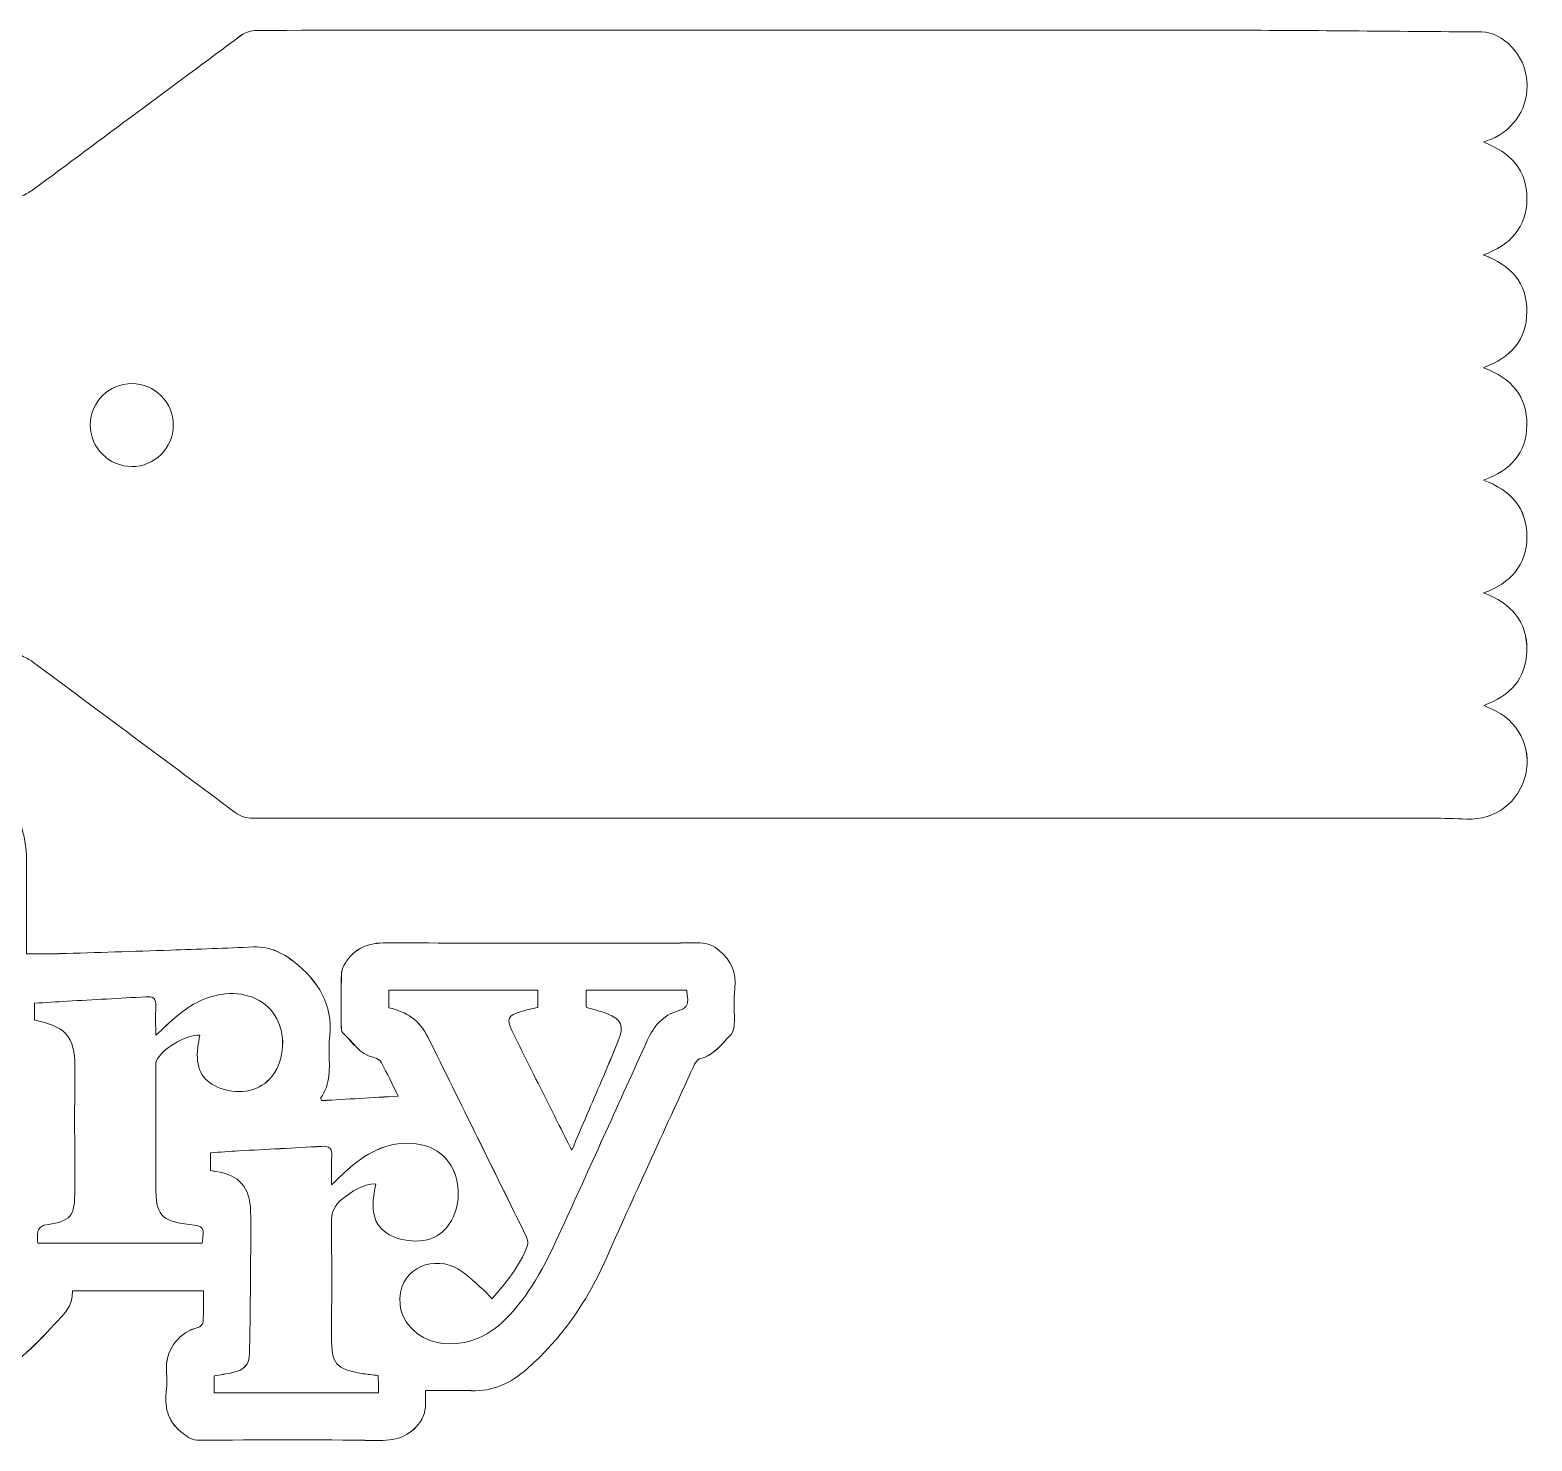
# Model space of a CAD drawing. Header units: centimetres. Extents: x -5.4 to 5.5, y -5.6 to 5.4.
# Drawn here: x -0.04 to 5.36, y 0.31 to 5.38 of the extents above; entities that cross this region are included whole.
import ezdxf

# ---------------------------------------------------------------- set-up
doc = ezdxf.new("R2010")
doc.units = ezdxf.units.CM
doc.header["$MEASUREMENT"] = 0
doc.layers.add('Layer 1', color=7, linetype='Continuous')

msp = doc.modelspace()

# ---------------------------------------------------------------- linework, layer by layer
at = {"layer": 'Layer 1', "lineweight": 13}
for points, knots in [([(5.18398, 4.16541), (5.28495, 4.1272), (5.34088, 4.06206), (5.33958, 3.9598), (5.33958, 3.9598), (5.33828, 3.85881), (5.281, 3.796), (5.18379, 3.76104), (5.18379, 3.76104), (5.281, 3.72474), (5.34005, 3.6609), (5.33963, 3.55734), (5.33963, 3.55734), (5.33915, 3.45513), (5.28169, 3.39129), (5.18329, 3.35567), (5.18329, 3.35567), (5.28431, 3.31892), (5.34185, 3.25275), (5.33953, 3.14773), (5.33953, 3.14773), (5.33733, 3.04846), (5.28032, 2.98633), (5.18446, 2.95133), (5.18446, 2.95133), (5.19687, 2.94591), (5.20478, 2.94231), (5.21277, 2.93897), (5.21277, 2.93897), (5.30627, 2.9001), (5.35781, 2.8011), (5.33533, 2.70341), (5.33533, 2.70341), (5.31252, 2.60422), (5.22561, 2.53863), (5.1238, 2.54302), (5.1238, 2.54302), (5.08152, 2.54482), (5.03924, 2.5462), (4.99693, 2.5462), (4.99693, 2.5462), (3.58538, 2.54636), (2.17383, 2.54639), (0.76227, 2.54588), (0.76227, 2.54588), (0.73769, 2.54588), (0.71832, 2.55191), (0.69853, 2.56673), (0.69853, 2.56673), (0.45628, 2.74786), (0.21344, 2.92828), (-0.02944, 3.10857), (-0.02944, 3.10857), (-0.04068, 3.1169), (-0.05402, 3.12243), (-0.06892, 3.13069), (-0.06892, 3.13069), (-0.06892, 3.67893), (-0.06892, 4.23115), (-0.06892, 4.78132), (-0.06892, 4.78132), (-0.05466, 4.78931), (-0.04061, 4.79532), (-0.02868, 4.80418), (-0.02868, 4.80418), (0.22103, 4.98947), (0.47035, 5.17534), (0.72054, 5.35999), (0.72054, 5.35999), (0.73522, 5.37081), (0.75663, 5.37769), (0.77494, 5.37772), (0.77494, 5.37772), (1.92937, 5.37854), (3.0838, 5.37891), (4.23823, 5.37817), (4.23823, 5.37817), (4.55102, 5.37798), (4.86384, 5.37428), (5.17663, 5.37206), (5.17663, 5.37206), (5.25529, 5.3715), (5.33215, 5.2889), (5.33975, 5.19733), (5.33975, 5.19733), (5.3475, 5.10388), (5.29625, 5.02096), (5.20918, 4.98598), (5.20918, 4.98598), (5.20246, 4.98328), (5.19577, 4.98058), (5.18352, 4.97566), (5.18352, 4.97566), (5.28205, 4.93939), (5.34021, 4.8752), (5.33962, 4.77201), (5.33962, 4.77201), (5.33904, 4.66983), (5.28125, 4.6062), (5.18291, 4.5704), (5.18291, 4.5704), (5.28253, 4.53444), (5.34013, 4.46983), (5.33957, 4.36654), (5.33957, 4.36654), (5.33903, 4.26606), (5.28288, 4.2023), (5.18398, 4.16541)], [0, 0, 0, 0, 0.0357143, 0.0357143, 0.0357143, 0.0357143, 0.0714286, 0.0714286, 0.0714286, 0.0714286, 0.1071429, 0.1071429, 0.1071429, 0.1071429, 0.1428571, 0.1428571, 0.1428571, 0.1428571, 0.1785714, 0.1785714, 0.1785714, 0.1785714, 0.2142857, 0.2142857, 0.2142857, 0.2142857, 0.25, 0.25, 0.25, 0.25, 0.2857143, 0.2857143, 0.2857143, 0.2857143, 0.3214286, 0.3214286, 0.3214286, 0.3214286, 0.3571429, 0.3571429, 0.3571429, 0.3571429, 0.3928571, 0.3928571, 0.3928571, 0.3928571, 0.4285714, 0.4285714, 0.4285714, 0.4285714, 0.4642857, 0.4642857, 0.4642857, 0.4642857, 0.5, 0.5, 0.5, 0.5, 0.5357143, 0.5357143, 0.5357143, 0.5357143, 0.5714286, 0.5714286, 0.5714286, 0.5714286, 0.6071429, 0.6071429, 0.6071429, 0.6071429, 0.6428571, 0.6428571, 0.6428571, 0.6428571, 0.6785714, 0.6785714, 0.6785714, 0.6785714, 0.7142857, 0.7142857, 0.7142857, 0.7142857, 0.75, 0.75, 0.75, 0.75, 0.7857143, 0.7857143, 0.7857143, 0.7857143, 0.8214286, 0.8214286, 0.8214286, 0.8214286, 0.8571429, 0.8571429, 0.8571429, 0.8571429, 0.8928571, 0.8928571, 0.8928571, 0.8928571, 0.9285714, 0.9285714, 0.9285714, 0.9285714, 1, 1, 1, 1]), ([(5.18398, 4.16541), (5.28288, 4.20232), (5.33903, 4.26606), (5.33958, 4.36655), (5.33958, 4.36655), (5.34014, 4.46984), (5.28254, 4.53445), (5.18292, 4.57041), (5.18292, 4.57041), (5.28127, 4.60623), (5.33902, 4.66984), (5.33963, 4.77202), (5.33963, 4.77202), (5.34019, 4.87518), (5.28203, 4.9394), (5.18353, 4.97567), (5.18353, 4.97567), (5.19578, 4.98059), (5.20247, 4.98332), (5.20919, 4.98599), (5.20919, 4.98599), (5.29626, 5.02097), (5.34751, 5.10389), (5.33976, 5.19734), (5.33976, 5.19734), (5.33217, 5.28891), (5.2553, 5.37152), (5.17664, 5.37207), (5.17664, 5.37207), (4.86385, 5.37429), (4.55103, 5.378), (4.23824, 5.37818), (4.23824, 5.37818), (3.08381, 5.37892), (1.92938, 5.37855), (0.77495, 5.37773), (0.77495, 5.37773), (0.75667, 5.37773), (0.73524, 5.37082), (0.72055, 5.36), (0.72055, 5.36), (0.47036, 5.17535), (0.22104, 4.98948), (-0.02867, 4.80419), (-0.02867, 4.80419), (-0.0406, 4.79533), (-0.05468, 4.78932), (-0.06891, 4.78133), (-0.06891, 4.78133), (-0.06891, 4.23116), (-0.06891, 3.67894), (-0.06891, 3.1307), (-0.06891, 3.1307), (-0.05401, 3.12244), (-0.04071, 3.11692), (-0.02943, 3.10858), (-0.02943, 3.10858), (0.21346, 2.92829), (0.45629, 2.7479), (0.69854, 2.56674), (0.69854, 2.56674), (0.71833, 2.55192), (0.7377, 2.54589), (0.76228, 2.54589), (0.76228, 2.54589), (2.17383, 2.54639), (3.58538, 2.54637), (4.99694, 2.54621), (4.99694, 2.54621), (5.03925, 2.54621), (5.08153, 2.54483), (5.12381, 2.54303), (5.12381, 2.54303), (5.22562, 2.53864), (5.31254, 2.60423), (5.33534, 2.70342), (5.33534, 2.70342), (5.35786, 2.8011), (5.30629, 2.90011), (5.21278, 2.93898), (5.21278, 2.93898), (5.20476, 2.94229), (5.19685, 2.94591), (5.18447, 2.95134), (5.18447, 2.95134), (5.28033, 2.98634), (5.33735, 3.04847), (5.33954, 3.14774), (5.33954, 3.14774), (5.34187, 3.25275), (5.28432, 3.31893), (5.1833, 3.35568), (5.1833, 3.35568), (5.2817, 3.39129), (5.33919, 3.45514), (5.33964, 3.55735), (5.33964, 3.55735), (5.34009, 3.66091), (5.28101, 3.72475), (5.1838, 3.76105), (5.1838, 3.76105), (5.28101, 3.796), (5.33829, 3.85881), (5.33959, 3.95981), (5.33959, 3.95981), (5.34085, 4.06204), (5.28495, 4.12721), (5.18398, 4.16541)], [0, 0, 0, 0, 0.0357143, 0.0357143, 0.0357143, 0.0357143, 0.0714286, 0.0714286, 0.0714286, 0.0714286, 0.1071429, 0.1071429, 0.1071429, 0.1071429, 0.1428571, 0.1428571, 0.1428571, 0.1428571, 0.1785714, 0.1785714, 0.1785714, 0.1785714, 0.2142857, 0.2142857, 0.2142857, 0.2142857, 0.25, 0.25, 0.25, 0.25, 0.2857143, 0.2857143, 0.2857143, 0.2857143, 0.3214286, 0.3214286, 0.3214286, 0.3214286, 0.3571429, 0.3571429, 0.3571429, 0.3571429, 0.3928571, 0.3928571, 0.3928571, 0.3928571, 0.4285714, 0.4285714, 0.4285714, 0.4285714, 0.4642857, 0.4642857, 0.4642857, 0.4642857, 0.5, 0.5, 0.5, 0.5, 0.5357143, 0.5357143, 0.5357143, 0.5357143, 0.5714286, 0.5714286, 0.5714286, 0.5714286, 0.6071429, 0.6071429, 0.6071429, 0.6071429, 0.6428571, 0.6428571, 0.6428571, 0.6428571, 0.6785714, 0.6785714, 0.6785714, 0.6785714, 0.7142857, 0.7142857, 0.7142857, 0.7142857, 0.75, 0.75, 0.75, 0.75, 0.7857143, 0.7857143, 0.7857143, 0.7857143, 0.8214286, 0.8214286, 0.8214286, 0.8214286, 0.8571429, 0.8571429, 0.8571429, 0.8571429, 0.8928571, 0.8928571, 0.8928571, 0.8928571, 0.9285714, 0.9285714, 0.9285714, 0.9285714, 1, 1, 1, 1]), ([(0.32665, 3.81005), (0.24452, 3.81024), (0.17766, 3.87741), (0.17785, 3.95959), (0.17785, 3.95959), (0.17806, 4.04172), (0.24524, 4.10858), (0.32739, 4.10839), (0.32739, 4.10839), (0.40954, 4.1082), (0.47638, 4.04103), (0.47619, 3.95885), (0.47619, 3.95885), (0.47599, 3.8767), (0.40883, 3.80987), (0.32665, 3.81005)], [0, 0, 0, 0, 0.2, 0.2, 0.2, 0.2, 0.4, 0.4, 0.4, 0.4, 0.6, 0.6, 0.6, 0.6, 1, 1, 1, 1]), ([(0.32665, 3.81005), (0.40883, 3.80986), (0.47601, 3.8767), (0.47619, 3.95885), (0.47619, 3.95885), (0.47638, 4.04103), (0.40954, 4.10821), (0.32739, 4.10839), (0.32739, 4.10839), (0.24524, 4.10857), (0.17803, 4.04174), (0.17785, 3.95959), (0.17785, 3.95959), (0.17767, 3.87742), (0.2445, 3.81024), (0.32665, 3.81005)], [0, 0, 0, 0, 0.2, 0.2, 0.2, 0.2, 0.4, 0.4, 0.4, 0.4, 0.6, 0.6, 0.6, 0.6, 1, 1, 1, 1]), ([(-0.80978, 2.69933), (-0.74056, 2.74873), (-0.66336, 2.76714), (-0.58123, 2.76685), (-0.58123, 2.76685), (-0.50617, 2.76661), (-0.431, 2.76659), (-0.3561, 2.7624), (-0.3561, 2.7624), (-0.29831, 2.75917), (-0.24836, 2.73393), (-0.20722, 2.6925), (-0.20722, 2.6925), (-0.18857, 2.67374), (-0.17065, 2.65414), (-0.15094, 2.63657), (-0.15094, 2.63657), (-0.07847, 2.57206), (-0.05201, 2.48875), (-0.05146, 2.39508), (-0.05146, 2.39508), (-0.0508, 2.28303), (-0.0513, 2.17098), (-0.0513, 2.05909), (-0.0513, 2.05909), (-0.01058, 2.05909), (0.02808, 2.05814), (0.06668, 2.05925), (0.06668, 2.05925), (0.19982, 2.06309), (0.33296, 2.0674), (0.46612, 2.07195), (0.46612, 2.07195), (0.5655, 2.07536), (0.66485, 2.0792), (0.7642, 2.0833), (0.7642, 2.0833), (0.82725, 2.08589), (0.87522, 2.0593), (0.9234, 2.0189), (0.9234, 2.0189), (1.01137, 1.94508), (1.05246, 1.85711), (1.03662, 1.74302), (1.03662, 1.74302), (1.03503, 1.73159), (1.03649, 1.71976), (1.03641, 1.70812), (1.03641, 1.70812), (1.03599, 1.65033), (1.04371, 1.59125), (1.00514, 1.53947), (1.00514, 1.53947), (1.00681, 1.53669), (1.0085, 1.53389), (1.01017, 1.53108), (1.01017, 1.53108), (1.10018, 1.53637), (1.19019, 1.54164), (1.28454, 1.54717), (1.28454, 1.54717), (1.26298, 1.5904), (1.24459, 1.62946), (1.22382, 1.66719), (1.22382, 1.66719), (1.21893, 1.67608), (1.20675, 1.6846), (1.1967, 1.68645), (1.1967, 1.68645), (1.14333, 1.69627), (1.12037, 1.74363), (1.08481, 1.77509), (1.08481, 1.77509), (1.07941, 1.77985), (1.07984, 1.79268), (1.07981, 1.80179), (1.07981, 1.80179), (1.07941, 1.86421), (1.07841, 1.9267), (1.08047, 1.98906), (1.08047, 1.98906), (1.08095, 2.00382), (1.09023, 2.01959), (1.09899, 2.03253), (1.09899, 2.03253), (1.13622, 2.08759), (1.18842, 2.09926), (1.2539, 2.0987), (1.2539, 2.0987), (1.6253, 2.0955), (1.99674, 2.09685), (2.36817, 2.09775), (2.36817, 2.09775), (2.39677, 2.0978), (2.41595, 2.08836), (2.43778, 2.07013), (2.43778, 2.07013), (2.48133, 2.03375), (2.4993, 1.99216), (2.49329, 1.93548), (2.49329, 1.93548), (2.48863, 1.89153), (2.49353, 1.84663), (2.49165, 1.80226), (2.49165, 1.80226), (2.49109, 1.78914), (2.4853, 1.7731), (2.47622, 1.76403), (2.47622, 1.76403), (2.44397, 1.73167), (2.41732, 1.69172), (2.36729, 1.68122), (2.36729, 1.68122), (2.35819, 1.67931), (2.34996, 1.66389), (2.34499, 1.65304), (2.34499, 1.65304), (2.2382, 1.41944), (2.13036, 1.18631), (2.02614, 0.95155), (2.02614, 0.95155), (1.96018, 0.80299), (1.86861, 0.67477), (1.74719, 0.56695), (1.74719, 0.56695), (1.68933, 0.51557), (1.62527, 0.48514), (1.54608, 0.48858), (1.54608, 0.48858), (1.4934, 0.49086), (1.44056, 0.489), (1.38201, 0.489), (1.38201, 0.489), (1.38201, 0.46521), (1.38418, 0.44328), (1.3813, 0.42203), (1.3813, 0.42203), (1.37924, 0.40676), (1.37281, 0.39076), (1.36415, 0.37792), (1.36415, 0.37792), (1.32573, 0.32111), (1.27213, 0.30786), (1.20405, 0.30934), (1.20405, 0.30934), (0.99252, 0.314), (0.7808, 0.31146), (0.56918, 0.31048), (0.56918, 0.31048), (0.54479, 0.31037), (0.52968, 0.32061), (0.51124, 0.33453), (0.51124, 0.33453), (0.46039, 0.37284), (0.4434, 0.42121), (0.45097, 0.48278), (0.45097, 0.48278), (0.4547, 0.51302), (0.45161, 0.54408), (0.45161, 0.57478), (0.45161, 0.57478), (0.45161, 0.6396), (0.50151, 0.70064), (0.56477, 0.71554), (0.56477, 0.71554), (0.57234, 0.71734), (0.58303, 0.7279), (0.58337, 0.73485), (0.58337, 0.73485), (0.58522, 0.77149), (0.58424, 0.80827), (0.58424, 0.84693), (0.58424, 0.84693), (0.42581, 0.84693), (0.27079, 0.84693), (0.11365, 0.84693), (0.11365, 0.84693), (0.11772, 0.7915), (0.07917, 0.75967), (0.04742, 0.72549), (0.04742, 0.72549), (-0.02455, 0.64791), (-0.09688, 0.57058), (-0.19856, 0.52951), (-0.19856, 0.52951), (-0.2592, 0.50504), (-0.32122, 0.48958), (-0.38665, 0.49099), (-0.38665, 0.49099), (-0.49124, 0.49327), (-0.59633, 0.49115), (-0.70021, 0.50128), (-0.70021, 0.50128), (-0.80385, 0.51139), (-0.8941, 0.55862), (-0.96776, 0.63397), (-0.96776, 0.63397), (-1.02081, 0.68826), (-1.07949, 0.73755), (-1.11331, 0.80841), (-1.11331, 0.80841), (-1.14532, 0.87548), (-1.16207, 0.9457), (-1.16332, 1.0196), (-1.16332, 1.0196), (-1.16435, 1.08202), (-1.16255, 1.14448), (-1.16374, 1.2069), (-1.16374, 1.2069), (-1.16588, 1.31805), (-1.13247, 1.41701), (-1.06524, 1.50503), (-1.06524, 1.50503), (-1.06204, 1.50924), (-1.05897, 1.51352), (-1.05595, 1.51789), (-1.05595, 1.51789), (-1.05547, 1.51858), (-1.05571, 1.51974), (-1.05505, 1.52646), (-1.05505, 1.52646), (-1.06712, 1.52646), (-1.07902, 1.52646), (-1.0909, 1.52646), (-1.0909, 1.52646), (-1.35757, 1.52646), (-1.62422, 1.52694), (-1.89089, 1.5258), (-1.89089, 1.5258), (-1.91989, 1.52569), (-1.93857, 1.53644), (-1.96024, 1.55424), (-1.96024, 1.55424), (-2.00427, 1.59041), (-2.02136, 1.63256), (-2.01541, 1.68902), (-2.01541, 1.68902), (-2.01091, 1.73194), (-2.01605, 1.77578), (-2.01369, 1.81904), (-2.01369, 1.81904), (-2.01287, 1.83407), (-2.00411, 1.84971), (-1.99572, 1.86301), (-1.99572, 1.86301), (-1.98858, 1.87436), (-1.97659, 1.88259), (-1.96709, 1.89256), (-1.96709, 1.89256), (-1.94582, 1.91484), (-1.92645, 1.94056), (-1.88856, 1.92815), (-1.88856, 1.92815), (-1.88594, 1.93794), (-1.88303, 1.94376), (-1.88303, 1.94961), (-1.88303, 1.94961), (-1.88314, 2.06174), (-1.88411, 2.1739), (-1.88356, 2.28603), (-1.88356, 2.28603), (-1.88345, 2.31021), (-1.89367, 2.32045), (-1.91608, 2.32283), (-1.91608, 2.32283), (-1.96643, 2.32812), (-1.9858, 2.37419), (-2.01712, 2.40342), (-2.01712, 2.40342), (-2.02762, 2.41324), (-2.02572, 2.4384), (-2.02606, 2.45663), (-2.02606, 2.45663), (-2.02709, 2.51058), (-2.02767, 2.56461), (-2.02561, 2.6185), (-2.02561, 2.6185), (-2.02503, 2.6334), (-2.01728, 2.64991), (-2.00823, 2.66234), (-2.00823, 2.66234), (-1.97217, 2.71182), (-1.92597, 2.73404), (-1.86104, 2.73444), (-1.86104, 2.73444), (-1.69726, 2.73542), (-1.53349, 2.74434), (-1.36976, 2.75098), (-1.36976, 2.75098), (-1.25697, 2.75558), (-1.14431, 2.76387), (-1.03149, 2.76651), (-1.03149, 2.76651), (-0.92887, 2.769), (-0.89379, 2.75603), (-0.80978, 2.69933)], [0, 0, 0, 0, 0.0133333, 0.0133333, 0.0133333, 0.0133333, 0.0266667, 0.0266667, 0.0266667, 0.0266667, 0.04, 0.04, 0.04, 0.04, 0.0533333, 0.0533333, 0.0533333, 0.0533333, 0.0666667, 0.0666667, 0.0666667, 0.0666667, 0.08, 0.08, 0.08, 0.08, 0.0933333, 0.0933333, 0.0933333, 0.0933333, 0.1066667, 0.1066667, 0.1066667, 0.1066667, 0.12, 0.12, 0.12, 0.12, 0.1333333, 0.1333333, 0.1333333, 0.1333333, 0.1466667, 0.1466667, 0.1466667, 0.1466667, 0.16, 0.16, 0.16, 0.16, 0.1733333, 0.1733333, 0.1733333, 0.1733333, 0.1866667, 0.1866667, 0.1866667, 0.1866667, 0.2, 0.2, 0.2, 0.2, 0.2133333, 0.2133333, 0.2133333, 0.2133333, 0.2266667, 0.2266667, 0.2266667, 0.2266667, 0.24, 0.24, 0.24, 0.24, 0.2533333, 0.2533333, 0.2533333, 0.2533333, 0.2666667, 0.2666667, 0.2666667, 0.2666667, 0.28, 0.28, 0.28, 0.28, 0.2933333, 0.2933333, 0.2933333, 0.2933333, 0.3066667, 0.3066667, 0.3066667, 0.3066667, 0.32, 0.32, 0.32, 0.32, 0.3333333, 0.3333333, 0.3333333, 0.3333333, 0.3466667, 0.3466667, 0.3466667, 0.3466667, 0.36, 0.36, 0.36, 0.36, 0.3733333, 0.3733333, 0.3733333, 0.3733333, 0.3866667, 0.3866667, 0.3866667, 0.3866667, 0.4, 0.4, 0.4, 0.4, 0.4133333, 0.4133333, 0.4133333, 0.4133333, 0.4266667, 0.4266667, 0.4266667, 0.4266667, 0.44, 0.44, 0.44, 0.44, 0.4533333, 0.4533333, 0.4533333, 0.4533333, 0.4666667, 0.4666667, 0.4666667, 0.4666667, 0.48, 0.48, 0.48, 0.48, 0.4933333, 0.4933333, 0.4933333, 0.4933333, 0.5066667, 0.5066667, 0.5066667, 0.5066667, 0.52, 0.52, 0.52, 0.52, 0.5333333, 0.5333333, 0.5333333, 0.5333333, 0.5466667, 0.5466667, 0.5466667, 0.5466667, 0.56, 0.56, 0.56, 0.56, 0.5733333, 0.5733333, 0.5733333, 0.5733333, 0.5866667, 0.5866667, 0.5866667, 0.5866667, 0.6, 0.6, 0.6, 0.6, 0.6133333, 0.6133333, 0.6133333, 0.6133333, 0.6266667, 0.6266667, 0.6266667, 0.6266667, 0.64, 0.64, 0.64, 0.64, 0.6533333, 0.6533333, 0.6533333, 0.6533333, 0.6666667, 0.6666667, 0.6666667, 0.6666667, 0.68, 0.68, 0.68, 0.68, 0.6933333, 0.6933333, 0.6933333, 0.6933333, 0.7066667, 0.7066667, 0.7066667, 0.7066667, 0.72, 0.72, 0.72, 0.72, 0.7333333, 0.7333333, 0.7333333, 0.7333333, 0.7466667, 0.7466667, 0.7466667, 0.7466667, 0.76, 0.76, 0.76, 0.76, 0.7733333, 0.7733333, 0.7733333, 0.7733333, 0.7866667, 0.7866667, 0.7866667, 0.7866667, 0.8, 0.8, 0.8, 0.8, 0.8133333, 0.8133333, 0.8133333, 0.8133333, 0.8266667, 0.8266667, 0.8266667, 0.8266667, 0.84, 0.84, 0.84, 0.84, 0.8533333, 0.8533333, 0.8533333, 0.8533333, 0.8666667, 0.8666667, 0.8666667, 0.8666667, 0.88, 0.88, 0.88, 0.88, 0.8933333, 0.8933333, 0.8933333, 0.8933333, 0.9066667, 0.9066667, 0.9066667, 0.9066667, 0.92, 0.92, 0.92, 0.92, 0.9333333, 0.9333333, 0.9333333, 0.9333333, 0.9466667, 0.9466667, 0.9466667, 0.9466667, 0.96, 0.96, 0.96, 0.96, 0.9733333, 0.9733333, 0.9733333, 0.9733333, 1, 1, 1, 1]), ([(-0.80978, 2.69933), (-0.89379, 2.756), (-0.92887, 2.76897), (-1.03147, 2.76659), (-1.03147, 2.76659), (-1.14429, 2.76394), (-1.25695, 2.75564), (-1.36974, 2.75106), (-1.36974, 2.75106), (-1.53346, 2.74442), (-1.69721, 2.7355), (-1.86102, 2.73452), (-1.86102, 2.73452), (-1.92592, 2.73412), (-1.97212, 2.71192), (-2.00821, 2.66242), (-2.00821, 2.66242), (-2.01726, 2.64998), (-2.02501, 2.6335), (-2.02559, 2.61858), (-2.02559, 2.61858), (-2.02765, 2.56468), (-2.02707, 2.51066), (-2.02604, 2.45671), (-2.02604, 2.45671), (-2.0257, 2.43851), (-2.0276, 2.41332), (-2.0171, 2.4035), (-2.0171, 2.4035), (-1.98575, 2.37426), (-1.96641, 2.3282), (-1.91606, 2.32291), (-1.91606, 2.32291), (-1.89362, 2.32056), (-1.88341, 2.31029), (-1.88354, 2.28611), (-1.88354, 2.28611), (-1.8841, 2.17395), (-1.88312, 2.06182), (-1.88301, 1.94969), (-1.88301, 1.94969), (-1.88301, 1.94387), (-1.88592, 1.93805), (-1.88854, 1.92823), (-1.88854, 1.92823), (-1.92643, 1.94064), (-1.94582, 1.91492), (-1.96707, 1.89264), (-1.96707, 1.89264), (-1.97657, 1.88269), (-1.98855, 1.87444), (-1.9957, 1.86309), (-1.9957, 1.86309), (-2.00406, 1.84978), (-2.01282, 1.83414), (-2.01367, 1.81912), (-2.01367, 1.81912), (-2.01605, 1.77586), (-2.01089, 1.73202), (-2.01539, 1.6891), (-2.01539, 1.6891), (-2.02132, 1.63264), (-2.00422, 1.59049), (-1.96022, 1.55432), (-1.96022, 1.55432), (-1.93855, 1.53651), (-1.91987, 1.52574), (-1.89087, 1.52588), (-1.89087, 1.52588), (-1.6242, 1.52699), (-1.35755, 1.52654), (-1.09088, 1.52654), (-1.09088, 1.52654), (-1.07897, 1.52654), (-1.06709, 1.52654), (-1.05503, 1.52654), (-1.05503, 1.52654), (-1.05569, 1.51982), (-1.05545, 1.51866), (-1.05593, 1.51797), (-1.05593, 1.51797), (-1.05892, 1.5136), (-1.06199, 1.50932), (-1.06522, 1.50511), (-1.06522, 1.50511), (-1.13245, 1.41708), (-1.16587, 1.31813), (-1.16372, 1.20698), (-1.16372, 1.20698), (-1.16253, 1.14456), (-1.16433, 1.0821), (-1.1633, 1.01968), (-1.1633, 1.01968), (-1.16206, 0.94581), (-1.14531, 0.87556), (-1.11329, 0.80849), (-1.11329, 0.80849), (-1.07948, 0.73763), (-1.02079, 0.68834), (-0.96774, 0.63405), (-0.96774, 0.63405), (-0.89408, 0.55867), (-0.80383, 0.51147), (-0.70019, 0.50136), (-0.70019, 0.50136), (-0.59631, 0.49125), (-0.49122, 0.49337), (-0.38663, 0.49107), (-0.38663, 0.49107), (-0.3212, 0.48964), (-0.25918, 0.50512), (-0.19854, 0.52959), (-0.19854, 0.52959), (-0.09683, 0.57065), (-0.02452, 0.64799), (0.04744, 0.72557), (0.04744, 0.72557), (0.07919, 0.75975), (0.11774, 0.79158), (0.11367, 0.84701), (0.11367, 0.84701), (0.27081, 0.84701), (0.42583, 0.84701), (0.58426, 0.84701), (0.58426, 0.84701), (0.58426, 0.80835), (0.58524, 0.77155), (0.58339, 0.73493), (0.58339, 0.73493), (0.58305, 0.72797), (0.57236, 0.71741), (0.56479, 0.71562), (0.56479, 0.71562), (0.5015, 0.70072), (0.45163, 0.63966), (0.45163, 0.57486), (0.45163, 0.57486), (0.45163, 0.54417), (0.4547, 0.51311), (0.45099, 0.48286), (0.45099, 0.48286), (0.44342, 0.42129), (0.46041, 0.37293), (0.51126, 0.33461), (0.51126, 0.33461), (0.5297, 0.32069), (0.54484, 0.31045), (0.5692, 0.31056), (0.5692, 0.31056), (0.78081, 0.31154), (0.99253, 0.31408), (1.20407, 0.30942), (1.20407, 0.30942), (1.27215, 0.30791), (1.32575, 0.32117), (1.36417, 0.378), (1.36417, 0.378), (1.37282, 0.39083), (1.37925, 0.40684), (1.38132, 0.42211), (1.38132, 0.42211), (1.3842, 0.44336), (1.38203, 0.46526), (1.38203, 0.48908), (1.38203, 0.48908), (1.44058, 0.48908), (1.49342, 0.49093), (1.5461, 0.48866), (1.5461, 0.48866), (1.62526, 0.48522), (1.68935, 0.51565), (1.74721, 0.56703), (1.74721, 0.56703), (1.86863, 0.67485), (1.9602, 0.80306), (2.02616, 0.95163), (2.02616, 0.95163), (2.13035, 1.18639), (2.23822, 1.41952), (2.34501, 1.65312), (2.34501, 1.65312), (2.34998, 1.66397), (2.35821, 1.67939), (2.36731, 1.6813), (2.36731, 1.6813), (2.41737, 1.6918), (2.44399, 1.73178), (2.47624, 1.76411), (2.47624, 1.76411), (2.48532, 1.77319), (2.49111, 1.78922), (2.49167, 1.80234), (2.49167, 1.80234), (2.49352, 1.84671), (2.48865, 1.89161), (2.49331, 1.93556), (2.49331, 1.93556), (2.49934, 1.99223), (2.48135, 2.03383), (2.4378, 2.07021), (2.4378, 2.07021), (2.41597, 2.08844), (2.39679, 2.09791), (2.36819, 2.09783), (2.36819, 2.09783), (1.99677, 2.09693), (1.62532, 2.09561), (1.25392, 2.09878), (1.25392, 2.09878), (1.18841, 2.09934), (1.13623, 2.08767), (1.09901, 2.03261), (1.09901, 2.03261), (1.09025, 2.01967), (1.08094, 2.0039), (1.08049, 1.98914), (1.08049, 1.98914), (1.07843, 1.92678), (1.07943, 1.86431), (1.07983, 1.80187), (1.07983, 1.80187), (1.07988, 1.79277), (1.07943, 1.77994), (1.08483, 1.77517), (1.08483, 1.77517), (1.12039, 1.74371), (1.14336, 1.69635), (1.19672, 1.68653), (1.19672, 1.68653), (1.2068, 1.68468), (1.21897, 1.67618), (1.22384, 1.66727), (1.22384, 1.66727), (1.24461, 1.62954), (1.26297, 1.59049), (1.28456, 1.54725), (1.28456, 1.54725), (1.19021, 1.54172), (1.1002, 1.53643), (1.01019, 1.53116), (1.01019, 1.53116), (1.00852, 1.53396), (1.00683, 1.53674), (1.00516, 1.53955), (1.00516, 1.53955), (1.04374, 1.59133), (1.03601, 1.65038), (1.03643, 1.7082), (1.03643, 1.7082), (1.03651, 1.71984), (1.03505, 1.73167), (1.03664, 1.7431), (1.03664, 1.7431), (1.05249, 1.85721), (1.0114, 1.94519), (0.92342, 2.01898), (0.92342, 2.01898), (0.87527, 2.05938), (0.82727, 2.08597), (0.76422, 2.08338), (0.76422, 2.08338), (0.66487, 2.07928), (0.56552, 2.07544), (0.46614, 2.07203), (0.46614, 2.07203), (0.333, 2.06745), (0.19986, 2.06314), (0.0667, 2.05933), (0.0667, 2.05933), (0.0281, 2.05822), (-0.01056, 2.05917), (-0.05128, 2.05917), (-0.05128, 2.05917), (-0.05128, 2.17106), (-0.05078, 2.28311), (-0.05144, 2.39516), (-0.05144, 2.39516), (-0.052, 2.48882), (-0.07845, 2.57214), (-0.15092, 2.63665), (-0.15092, 2.63665), (-0.17066, 2.65422), (-0.18857, 2.67382), (-0.2072, 2.69258), (-0.2072, 2.69258), (-0.24834, 2.73399), (-0.29832, 2.75926), (-0.35608, 2.76248), (-0.35608, 2.76248), (-0.43098, 2.76666), (-0.50615, 2.76669), (-0.58121, 2.76693), (-0.58121, 2.76693), (-0.66336, 2.76714), (-0.74057, 2.74876), (-0.80978, 2.69933)], [0, 0, 0, 0, 0.0133333, 0.0133333, 0.0133333, 0.0133333, 0.0266667, 0.0266667, 0.0266667, 0.0266667, 0.04, 0.04, 0.04, 0.04, 0.0533333, 0.0533333, 0.0533333, 0.0533333, 0.0666667, 0.0666667, 0.0666667, 0.0666667, 0.08, 0.08, 0.08, 0.08, 0.0933333, 0.0933333, 0.0933333, 0.0933333, 0.1066667, 0.1066667, 0.1066667, 0.1066667, 0.12, 0.12, 0.12, 0.12, 0.1333333, 0.1333333, 0.1333333, 0.1333333, 0.1466667, 0.1466667, 0.1466667, 0.1466667, 0.16, 0.16, 0.16, 0.16, 0.1733333, 0.1733333, 0.1733333, 0.1733333, 0.1866667, 0.1866667, 0.1866667, 0.1866667, 0.2, 0.2, 0.2, 0.2, 0.2133333, 0.2133333, 0.2133333, 0.2133333, 0.2266667, 0.2266667, 0.2266667, 0.2266667, 0.24, 0.24, 0.24, 0.24, 0.2533333, 0.2533333, 0.2533333, 0.2533333, 0.2666667, 0.2666667, 0.2666667, 0.2666667, 0.28, 0.28, 0.28, 0.28, 0.2933333, 0.2933333, 0.2933333, 0.2933333, 0.3066667, 0.3066667, 0.3066667, 0.3066667, 0.32, 0.32, 0.32, 0.32, 0.3333333, 0.3333333, 0.3333333, 0.3333333, 0.3466667, 0.3466667, 0.3466667, 0.3466667, 0.36, 0.36, 0.36, 0.36, 0.3733333, 0.3733333, 0.3733333, 0.3733333, 0.3866667, 0.3866667, 0.3866667, 0.3866667, 0.4, 0.4, 0.4, 0.4, 0.4133333, 0.4133333, 0.4133333, 0.4133333, 0.4266667, 0.4266667, 0.4266667, 0.4266667, 0.44, 0.44, 0.44, 0.44, 0.4533333, 0.4533333, 0.4533333, 0.4533333, 0.4666667, 0.4666667, 0.4666667, 0.4666667, 0.48, 0.48, 0.48, 0.48, 0.4933333, 0.4933333, 0.4933333, 0.4933333, 0.5066667, 0.5066667, 0.5066667, 0.5066667, 0.52, 0.52, 0.52, 0.52, 0.5333333, 0.5333333, 0.5333333, 0.5333333, 0.5466667, 0.5466667, 0.5466667, 0.5466667, 0.56, 0.56, 0.56, 0.56, 0.5733333, 0.5733333, 0.5733333, 0.5733333, 0.5866667, 0.5866667, 0.5866667, 0.5866667, 0.6, 0.6, 0.6, 0.6, 0.6133333, 0.6133333, 0.6133333, 0.6133333, 0.6266667, 0.6266667, 0.6266667, 0.6266667, 0.64, 0.64, 0.64, 0.64, 0.6533333, 0.6533333, 0.6533333, 0.6533333, 0.6666667, 0.6666667, 0.6666667, 0.6666667, 0.68, 0.68, 0.68, 0.68, 0.6933333, 0.6933333, 0.6933333, 0.6933333, 0.7066667, 0.7066667, 0.7066667, 0.7066667, 0.72, 0.72, 0.72, 0.72, 0.7333333, 0.7333333, 0.7333333, 0.7333333, 0.7466667, 0.7466667, 0.7466667, 0.7466667, 0.76, 0.76, 0.76, 0.76, 0.7733333, 0.7733333, 0.7733333, 0.7733333, 0.7866667, 0.7866667, 0.7866667, 0.7866667, 0.8, 0.8, 0.8, 0.8, 0.8133333, 0.8133333, 0.8133333, 0.8133333, 0.8266667, 0.8266667, 0.8266667, 0.8266667, 0.84, 0.84, 0.84, 0.84, 0.8533333, 0.8533333, 0.8533333, 0.8533333, 0.8666667, 0.8666667, 0.8666667, 0.8666667, 0.88, 0.88, 0.88, 0.88, 0.8933333, 0.8933333, 0.8933333, 0.8933333, 0.9066667, 0.9066667, 0.9066667, 0.9066667, 0.92, 0.92, 0.92, 0.92, 0.9333333, 0.9333333, 0.9333333, 0.9333333, 0.9466667, 0.9466667, 0.9466667, 0.9466667, 0.96, 0.96, 0.96, 0.96, 0.9733333, 0.9733333, 0.9733333, 0.9733333, 1, 1, 1, 1]), ([(-0.02246, 1.8197), (0.10565, 1.79594), (0.12428, 1.74667), (0.12266, 1.6332), (0.12266, 1.6332), (0.1207, 1.49353), (0.12218, 1.35383), (0.12218, 1.21413), (0.12218, 1.21413), (0.12215, 1.11123), (0.1116, 1.09943), (0.01098, 1.08303), (0.01098, 1.08303), (0.00262, 1.08165), (-0.00778, 1.06948), (-0.01027, 1.06043), (-0.01027, 1.06043), (-0.01389, 1.04712), (-0.0112, 1.03209), (-0.0112, 1.01849), (-0.0112, 1.01849), (0.18941, 1.01849), (0.38467, 1.01849), (0.57959, 1.01849), (0.57959, 1.01849), (0.58771, 1.07871), (0.58771, 1.07871), (0.53435, 1.08569), (0.53435, 1.08569), (0.43127, 1.09918), (0.41306, 1.11993), (0.41306, 1.22396), (0.41306, 1.22396), (0.41306, 1.36363), (0.41301, 1.50333), (0.41317, 1.64303), (0.41317, 1.64303), (0.41317, 1.65348), (0.41219, 1.66494), (0.41592, 1.6742), (0.41592, 1.6742), (0.43246, 1.71542), (0.52173, 1.76855), (0.57115, 1.7667), (0.57115, 1.7667), (0.5688, 1.75231), (0.56596, 1.73812), (0.56424, 1.72384), (0.56424, 1.72384), (0.55532, 1.64984), (0.57697, 1.60586), (0.6347, 1.57991), (0.6347, 1.57991), (0.7018, 1.54972), (0.77898, 1.56165), (0.8225, 1.60888), (0.8225, 1.60888), (0.8729, 1.66354), (0.88394, 1.75689), (0.84814, 1.82544), (0.84814, 1.82544), (0.81472, 1.88942), (0.74326, 1.92294), (0.66277, 1.91455), (0.66277, 1.91455), (0.59588, 1.90759), (0.53987, 1.87775), (0.48955, 1.83565), (0.48955, 1.83565), (0.46431, 1.81454), (0.44084, 1.79128), (0.41306, 1.76577), (0.41306, 1.76577), (0.41306, 1.80368), (0.4115, 1.83641), (0.41354, 1.8689), (0.41354, 1.8689), (0.41529, 1.89737), (0.40425, 1.90634), (0.37676, 1.90454), (0.37676, 1.90454), (0.28289, 1.89845), (0.18891, 1.8938), (0.09501, 1.88845), (0.09501, 1.88845), (0.0562, 1.88623), (0.01738, 1.88369), (-0.02247, 1.88123), (-0.02247, 1.88123), (-0.02246, 1.85891), (-0.02246, 1.83917), (-0.02246, 1.8197)], [0, 0, 0, 0, 0.0416667, 0.0416667, 0.0416667, 0.0416667, 0.0833333, 0.0833333, 0.0833333, 0.0833333, 0.125, 0.125, 0.125, 0.125, 0.1666667, 0.1666667, 0.1666667, 0.1666667, 0.2083333, 0.2083333, 0.2083333, 0.2083333, 0.25, 0.25, 0.25, 0.25, 0.2916667, 0.2916667, 0.2916667, 0.2916667, 0.3333333, 0.3333333, 0.3333333, 0.3333333, 0.375, 0.375, 0.375, 0.375, 0.4166667, 0.4166667, 0.4166667, 0.4166667, 0.4583333, 0.4583333, 0.4583333, 0.4583333, 0.5, 0.5, 0.5, 0.5, 0.5416667, 0.5416667, 0.5416667, 0.5416667, 0.5833333, 0.5833333, 0.5833333, 0.5833333, 0.625, 0.625, 0.625, 0.625, 0.6666667, 0.6666667, 0.6666667, 0.6666667, 0.7083333, 0.7083333, 0.7083333, 0.7083333, 0.75, 0.75, 0.75, 0.75, 0.7916667, 0.7916667, 0.7916667, 0.7916667, 0.8333333, 0.8333333, 0.8333333, 0.8333333, 0.875, 0.875, 0.875, 0.875, 0.9166667, 0.9166667, 0.9166667, 0.9166667, 1, 1, 1, 1]), ([(-0.02246, 1.8197), (-0.02246, 1.83917), (-0.02246, 1.85888), (-0.02246, 1.88122), (-0.02246, 1.88122), (0.01741, 1.88368), (0.05623, 1.88622), (0.09502, 1.88844), (0.09502, 1.88844), (0.18895, 1.89378), (0.28293, 1.89844), (0.37677, 1.90453), (0.37677, 1.90453), (0.40426, 1.90633), (0.41529, 1.89736), (0.41355, 1.86889), (0.41355, 1.86889), (0.41154, 1.83637), (0.41307, 1.80367), (0.41307, 1.76576), (0.41307, 1.76576), (0.44085, 1.79127), (0.46432, 1.8145), (0.48956, 1.83564), (0.48956, 1.83564), (0.53988, 1.87774), (0.5959, 1.90758), (0.66278, 1.91454), (0.66278, 1.91454), (0.74327, 1.9229), (0.81473, 1.8894), (0.84815, 1.82543), (0.84815, 1.82543), (0.88397, 1.75688), (0.87294, 1.66353), (0.82251, 1.60887), (0.82251, 1.60887), (0.77899, 1.56162), (0.70181, 1.54971), (0.63471, 1.5799), (0.63471, 1.5799), (0.57698, 1.60586), (0.55533, 1.64983), (0.56425, 1.72383), (0.56425, 1.72383), (0.56594, 1.73814), (0.5688, 1.7523), (0.57116, 1.76669), (0.57116, 1.76669), (0.52174, 1.76857), (0.43247, 1.71541), (0.41593, 1.67419), (0.41593, 1.67419), (0.4122, 1.6649), (0.41318, 1.65347), (0.41318, 1.64302), (0.41318, 1.64302), (0.41302, 1.50332), (0.41307, 1.36362), (0.41307, 1.22395), (0.41307, 1.22395), (0.41307, 1.11992), (0.43127, 1.09917), (0.53436, 1.08568), (0.53436, 1.08568), (0.58773, 1.07869), (0.58773, 1.07869), (0.5796, 1.01848), (0.5796, 1.01848), (0.38468, 1.01848), (0.18942, 1.01848), (-0.01119, 1.01848), (-0.01119, 1.01848), (-0.01119, 1.03211), (-0.01389, 1.04713), (-0.01026, 1.06042), (-0.01026, 1.06042), (-0.00777, 1.06947), (0.0026, 1.08164), (0.01099, 1.08302), (0.01099, 1.08302), (0.11161, 1.09942), (0.12217, 1.11122), (0.12219, 1.21412), (0.12219, 1.21412), (0.12219, 1.35382), (0.12068, 1.49352), (0.12267, 1.63319), (0.12267, 1.63319), (0.12427, 1.74667), (0.10565, 1.79594), (-0.02246, 1.8197)], [0, 0, 0, 0, 0.0416667, 0.0416667, 0.0416667, 0.0416667, 0.0833333, 0.0833333, 0.0833333, 0.0833333, 0.125, 0.125, 0.125, 0.125, 0.1666667, 0.1666667, 0.1666667, 0.1666667, 0.2083333, 0.2083333, 0.2083333, 0.2083333, 0.25, 0.25, 0.25, 0.25, 0.2916667, 0.2916667, 0.2916667, 0.2916667, 0.3333333, 0.3333333, 0.3333333, 0.3333333, 0.375, 0.375, 0.375, 0.375, 0.4166667, 0.4166667, 0.4166667, 0.4166667, 0.4583333, 0.4583333, 0.4583333, 0.4583333, 0.5, 0.5, 0.5, 0.5, 0.5416667, 0.5416667, 0.5416667, 0.5416667, 0.5833333, 0.5833333, 0.5833333, 0.5833333, 0.625, 0.625, 0.625, 0.625, 0.6666667, 0.6666667, 0.6666667, 0.6666667, 0.7083333, 0.7083333, 0.7083333, 0.7083333, 0.75, 0.75, 0.75, 0.75, 0.7916667, 0.7916667, 0.7916667, 0.7916667, 0.8333333, 0.8333333, 0.8333333, 0.8333333, 0.875, 0.875, 0.875, 0.875, 0.9166667, 0.9166667, 0.9166667, 0.9166667, 1, 1, 1, 1]), ([(1.90765, 1.35289), (1.8727, 1.4225), (1.84047, 1.48653), (1.8084, 1.55061), (1.8084, 1.55061), (1.76959, 1.62816), (1.73024, 1.70542), (1.69246, 1.78344), (1.69246, 1.78344), (1.67283, 1.82403), (1.67926, 1.83704), (1.72268, 1.8507), (1.72268, 1.8507), (1.7435, 1.85726), (1.76517, 1.8612), (1.78618, 1.86628), (1.78618, 1.86628), (1.78618, 1.88766), (1.78618, 1.90803), (1.78618, 1.92832), (1.78618, 1.92832), (1.60605, 1.92832), (1.4286, 1.92832), (1.24998, 1.92832), (1.24998, 1.92832), (1.24998, 1.90596), (1.24998, 1.8854), (1.24998, 1.86424), (1.24998, 1.86424), (1.3148, 1.85159), (1.36195, 1.8181), (1.39069, 1.75984), (1.39069, 1.75984), (1.50896, 1.52015), (1.62752, 1.28063), (1.74528, 1.0407), (1.74528, 1.0407), (1.7498, 1.03149), (1.75121, 1.01752), (1.74769, 1.00818), (1.74769, 1.00818), (1.72044, 0.9359), (1.67263, 0.87737), (1.62061, 0.81876), (1.62061, 0.81876), (1.60923, 0.83114), (1.60108, 0.84239), (1.59071, 0.85093), (1.59071, 0.85093), (1.55589, 0.87961), (1.52411, 0.91602), (1.48422, 0.93369), (1.48422, 0.93369), (1.39786, 0.97195), (1.28015, 0.92287), (1.29084, 0.79796), (1.29084, 0.79796), (1.2969, 0.72716), (1.36527, 0.66636), (1.44496, 0.65871), (1.44496, 0.65871), (1.55294, 0.64836), (1.63107, 0.69834), (1.6984, 0.77568), (1.6984, 0.77568), (1.77947, 0.86884), (1.83022, 0.97925), (1.88067, 1.0899), (1.88067, 1.0899), (1.98052, 1.30903), (2.07995, 1.52831), (2.17928, 1.74768), (2.17928, 1.74768), (2.20209, 1.79811), (2.23545, 1.83862), (2.28998, 1.85367), (2.28998, 1.85367), (2.31869, 1.86161), (2.32771, 1.87542), (2.32329, 1.90251), (2.32329, 1.90251), (2.32197, 1.91055), (2.32178, 1.91881), (2.32104, 1.92757), (2.32104, 1.92757), (2.19933, 1.92757), (2.07961, 1.92757), (1.95933, 1.92757), (1.95933, 1.92757), (1.95933, 1.90532), (1.95933, 1.88566), (1.95933, 1.86645), (1.95933, 1.86645), (1.9851, 1.85875), (2.00987, 1.8533), (2.0331, 1.84401), (2.0331, 1.84401), (2.088, 1.82205), (2.09684, 1.8003), (2.07469, 1.74566), (2.07469, 1.74566), (2.05527, 1.69772), (2.03532, 1.64999), (2.015, 1.60241), (2.015, 1.60241), (1.98033, 1.52109), (1.94514, 1.43997), (1.90765, 1.35289)], [0, 0, 0, 0, 0.0357143, 0.0357143, 0.0357143, 0.0357143, 0.0714286, 0.0714286, 0.0714286, 0.0714286, 0.1071429, 0.1071429, 0.1071429, 0.1071429, 0.1428571, 0.1428571, 0.1428571, 0.1428571, 0.1785714, 0.1785714, 0.1785714, 0.1785714, 0.2142857, 0.2142857, 0.2142857, 0.2142857, 0.25, 0.25, 0.25, 0.25, 0.2857143, 0.2857143, 0.2857143, 0.2857143, 0.3214286, 0.3214286, 0.3214286, 0.3214286, 0.3571429, 0.3571429, 0.3571429, 0.3571429, 0.3928571, 0.3928571, 0.3928571, 0.3928571, 0.4285714, 0.4285714, 0.4285714, 0.4285714, 0.4642857, 0.4642857, 0.4642857, 0.4642857, 0.5, 0.5, 0.5, 0.5, 0.5357143, 0.5357143, 0.5357143, 0.5357143, 0.5714286, 0.5714286, 0.5714286, 0.5714286, 0.6071429, 0.6071429, 0.6071429, 0.6071429, 0.6428571, 0.6428571, 0.6428571, 0.6428571, 0.6785714, 0.6785714, 0.6785714, 0.6785714, 0.7142857, 0.7142857, 0.7142857, 0.7142857, 0.75, 0.75, 0.75, 0.75, 0.7857143, 0.7857143, 0.7857143, 0.7857143, 0.8214286, 0.8214286, 0.8214286, 0.8214286, 0.8571429, 0.8571429, 0.8571429, 0.8571429, 0.8928571, 0.8928571, 0.8928571, 0.8928571, 0.9285714, 0.9285714, 0.9285714, 0.9285714, 1, 1, 1, 1]), ([(1.90765, 1.35289), (1.94514, 1.43996), (1.98033, 1.52109), (2.01504, 1.60242), (2.01504, 1.60242), (2.03536, 1.64999), (2.05528, 1.69775), (2.07473, 1.74567), (2.07473, 1.74567), (2.09688, 1.80031), (2.08804, 1.82208), (2.03314, 1.84402), (2.03314, 1.84402), (2.00991, 1.85331), (1.98514, 1.85876), (1.95937, 1.86646), (1.95937, 1.86646), (1.95937, 1.88567), (1.95937, 1.90533), (1.95937, 1.92758), (1.95937, 1.92758), (2.07965, 1.92758), (2.19937, 1.92758), (2.32108, 1.92758), (2.32108, 1.92758), (2.32182, 1.9188), (2.32201, 1.91057), (2.32333, 1.90252), (2.32333, 1.90252), (2.32775, 1.87545), (2.31873, 1.86162), (2.29002, 1.85368), (2.29002, 1.85368), (2.23549, 1.83863), (2.20215, 1.79812), (2.17932, 1.74769), (2.17932, 1.74769), (2.08, 1.52832), (1.98056, 1.30904), (1.88071, 1.08991), (1.88071, 1.08991), (1.83028, 0.97926), (1.77953, 0.86888), (1.69844, 0.77569), (1.69844, 0.77569), (1.6311, 0.69835), (1.55297, 0.64837), (1.445, 0.65872), (1.445, 0.65872), (1.36528, 0.66637), (1.29691, 0.72717), (1.29088, 0.79797), (1.29088, 0.79797), (1.28019, 0.92291), (1.3979, 0.97196), (1.48426, 0.9337), (1.48426, 0.9337), (1.52419, 0.91603), (1.55594, 0.87962), (1.59075, 0.85094), (1.59075, 0.85094), (1.60112, 0.84239), (1.60927, 0.83115), (1.62065, 0.81877), (1.62065, 0.81877), (1.67267, 0.87738), (1.72045, 0.9359), (1.74773, 1.00819), (1.74773, 1.00819), (1.75125, 1.01753), (1.74985, 1.03153), (1.74532, 1.04071), (1.74532, 1.04071), (1.62755, 1.28063), (1.50897, 1.52016), (1.39073, 1.75985), (1.39073, 1.75985), (1.362, 1.81814), (1.31485, 1.85163), (1.25002, 1.86425), (1.25002, 1.86425), (1.25002, 1.88542), (1.25002, 1.90597), (1.25002, 1.92833), (1.25002, 1.92833), (1.42864, 1.92833), (1.6061, 1.92833), (1.78622, 1.92833), (1.78622, 1.92833), (1.78622, 1.90804), (1.78622, 1.88766), (1.78622, 1.86629), (1.78622, 1.86629), (1.76521, 1.86124), (1.74354, 1.85727), (1.72272, 1.85071), (1.72272, 1.85071), (1.6793, 1.83703), (1.67287, 1.82404), (1.6925, 1.78345), (1.6925, 1.78345), (1.73028, 1.70542), (1.76963, 1.62814), (1.80844, 1.55062), (1.80844, 1.55062), (1.84047, 1.48653), (1.87267, 1.42251), (1.90765, 1.35289)], [0, 0, 0, 0, 0.0357143, 0.0357143, 0.0357143, 0.0357143, 0.0714286, 0.0714286, 0.0714286, 0.0714286, 0.1071429, 0.1071429, 0.1071429, 0.1071429, 0.1428571, 0.1428571, 0.1428571, 0.1428571, 0.1785714, 0.1785714, 0.1785714, 0.1785714, 0.2142857, 0.2142857, 0.2142857, 0.2142857, 0.25, 0.25, 0.25, 0.25, 0.2857143, 0.2857143, 0.2857143, 0.2857143, 0.3214286, 0.3214286, 0.3214286, 0.3214286, 0.3571429, 0.3571429, 0.3571429, 0.3571429, 0.3928571, 0.3928571, 0.3928571, 0.3928571, 0.4285714, 0.4285714, 0.4285714, 0.4285714, 0.4642857, 0.4642857, 0.4642857, 0.4642857, 0.5, 0.5, 0.5, 0.5, 0.5357143, 0.5357143, 0.5357143, 0.5357143, 0.5714286, 0.5714286, 0.5714286, 0.5714286, 0.6071429, 0.6071429, 0.6071429, 0.6071429, 0.6428571, 0.6428571, 0.6428571, 0.6428571, 0.6785714, 0.6785714, 0.6785714, 0.6785714, 0.7142857, 0.7142857, 0.7142857, 0.7142857, 0.75, 0.75, 0.75, 0.75, 0.7857143, 0.7857143, 0.7857143, 0.7857143, 0.8214286, 0.8214286, 0.8214286, 0.8214286, 0.8571429, 0.8571429, 0.8571429, 0.8571429, 0.8928571, 0.8928571, 0.8928571, 0.8928571, 0.9285714, 0.9285714, 0.9285714, 0.9285714, 1, 1, 1, 1]), ([(0.60992, 1.27945), (0.61828, 1.27831), (0.62347, 1.27773), (0.62857, 1.27688), (0.62857, 1.27688), (0.714, 1.26325), (0.7524, 1.22005), (0.75385, 1.13371), (0.75385, 1.13371), (0.7548, 1.07764), (0.75441, 1.02158), (0.75396, 0.96551), (0.75396, 0.96551), (0.75306, 0.85137), (0.75274, 0.7372), (0.74994, 0.62309), (0.74994, 0.62309), (0.74893, 0.58126), (0.73052, 0.56284), (0.68932, 0.55335), (0.68932, 0.55335), (0.66794, 0.54843), (0.64601, 0.54599), (0.62264, 0.54216), (0.62264, 0.54216), (0.62264, 0.52181), (0.62264, 0.50221), (0.62264, 0.48139), (0.62264, 0.48139), (0.81973, 0.48139), (1.01565, 0.48139), (1.21361, 0.48139), (1.21361, 0.48139), (1.21361, 0.49343), (1.21385, 0.5029), (1.21353, 0.51229), (1.21353, 0.51229), (1.21319, 0.5224), (1.21237, 0.53253), (1.21173, 0.54311), (1.21173, 0.54311), (1.19202, 0.54549), (1.17522, 0.54679), (1.15868, 0.54967), (1.15868, 0.54967), (1.0575, 0.56732), (1.04491, 0.58232), (1.04488, 0.68437), (1.04488, 0.68437), (1.04485, 0.81978), (1.04636, 0.9552), (1.04393, 1.09058), (1.04393, 1.09058), (1.04327, 1.12857), (1.05517, 1.15548), (1.08364, 1.17776), (1.08364, 1.17776), (1.11846, 1.20504), (1.1542, 1.22999), (1.20384, 1.23248), (1.20384, 1.23248), (1.20074, 1.21547), (1.1976, 1.20237), (1.19603, 1.18909), (1.19603, 1.18909), (1.19098, 1.14607), (1.19196, 1.10384), (1.22437, 1.07013), (1.22437, 1.07013), (1.26861, 1.02415), (1.36775, 1.01213), (1.42268, 1.04499), (1.42268, 1.04499), (1.48131, 1.08002), (1.51057, 1.15662), (1.49631, 1.23753), (1.49631, 1.23753), (1.48414, 1.30659), (1.43331, 1.35961), (1.36611, 1.37268), (1.36611, 1.37268), (1.27247, 1.39088), (1.19358, 1.35818), (1.12293, 1.30008), (1.12293, 1.30008), (1.09684, 1.27865), (1.07287, 1.2546), (1.04488, 1.22893), (1.04488, 1.22893), (1.04488, 1.26557), (1.04345, 1.2983), (1.0453, 1.33087), (1.0453, 1.33087), (1.04689, 1.35886), (1.03649, 1.36847), (1.00863, 1.36672), (1.00863, 1.36672), (0.90949, 1.36058), (0.81027, 1.35606), (0.71111, 1.35061), (0.71111, 1.35061), (0.67767, 1.34878), (0.6443, 1.34603), (0.60991, 1.34362), (0.60991, 1.34362), (0.60992, 1.32188), (0.60992, 1.30209), (0.60992, 1.27945)], [0, 0, 0, 0, 0.0357143, 0.0357143, 0.0357143, 0.0357143, 0.0714286, 0.0714286, 0.0714286, 0.0714286, 0.1071429, 0.1071429, 0.1071429, 0.1071429, 0.1428571, 0.1428571, 0.1428571, 0.1428571, 0.1785714, 0.1785714, 0.1785714, 0.1785714, 0.2142857, 0.2142857, 0.2142857, 0.2142857, 0.25, 0.25, 0.25, 0.25, 0.2857143, 0.2857143, 0.2857143, 0.2857143, 0.3214286, 0.3214286, 0.3214286, 0.3214286, 0.3571429, 0.3571429, 0.3571429, 0.3571429, 0.3928571, 0.3928571, 0.3928571, 0.3928571, 0.4285714, 0.4285714, 0.4285714, 0.4285714, 0.4642857, 0.4642857, 0.4642857, 0.4642857, 0.5, 0.5, 0.5, 0.5, 0.5357143, 0.5357143, 0.5357143, 0.5357143, 0.5714286, 0.5714286, 0.5714286, 0.5714286, 0.6071429, 0.6071429, 0.6071429, 0.6071429, 0.6428571, 0.6428571, 0.6428571, 0.6428571, 0.6785714, 0.6785714, 0.6785714, 0.6785714, 0.7142857, 0.7142857, 0.7142857, 0.7142857, 0.75, 0.75, 0.75, 0.75, 0.7857143, 0.7857143, 0.7857143, 0.7857143, 0.8214286, 0.8214286, 0.8214286, 0.8214286, 0.8571429, 0.8571429, 0.8571429, 0.8571429, 0.8928571, 0.8928571, 0.8928571, 0.8928571, 0.9285714, 0.9285714, 0.9285714, 0.9285714, 1, 1, 1, 1]), ([(0.60992, 1.27945), (0.60992, 1.30207), (0.60992, 1.32189), (0.60992, 1.34366), (0.60992, 1.34366), (0.64432, 1.34607), (0.67771, 1.34879), (0.71112, 1.35065), (0.71112, 1.35065), (0.81029, 1.3561), (0.9095, 1.3606), (1.00864, 1.36676), (1.00864, 1.36676), (1.0365, 1.36848), (1.04687, 1.3589), (1.04531, 1.33091), (1.04531, 1.33091), (1.04348, 1.29837), (1.04489, 1.26561), (1.04489, 1.22897), (1.04489, 1.22897), (1.07291, 1.25466), (1.09685, 1.27869), (1.12294, 1.30012), (1.12294, 1.30012), (1.19361, 1.35822), (1.27248, 1.39093), (1.36612, 1.37272), (1.36612, 1.37272), (1.43332, 1.35965), (1.48415, 1.30663), (1.49632, 1.23757), (1.49632, 1.23757), (1.51058, 1.15666), (1.48132, 1.08006), (1.42269, 1.04503), (1.42269, 1.04503), (1.36776, 1.01217), (1.26862, 1.02418), (1.22438, 1.07017), (1.22438, 1.07017), (1.19194, 1.10385), (1.19096, 1.14611), (1.19604, 1.18913), (1.19604, 1.18913), (1.1976, 1.20241), (1.20075, 1.21551), (1.20385, 1.23252), (1.20385, 1.23252), (1.15421, 1.23001), (1.11847, 1.20508), (1.08365, 1.1778), (1.08365, 1.1778), (1.05518, 1.15552), (1.04327, 1.12861), (1.04394, 1.09062), (1.04394, 1.09062), (1.04637, 0.95526), (1.04487, 0.81982), (1.04489, 0.68441), (1.04489, 0.68441), (1.04492, 0.58236), (1.05751, 0.56736), (1.15869, 0.54971), (1.15869, 0.54971), (1.17523, 0.54683), (1.19203, 0.54556), (1.21174, 0.54315), (1.21174, 0.54315), (1.21238, 0.53257), (1.21322, 0.52246), (1.21354, 0.51233), (1.21354, 0.51233), (1.21386, 0.50291), (1.21362, 0.49347), (1.21362, 0.48143), (1.21362, 0.48143), (1.01569, 0.48143), (0.81973, 0.48143), (0.62265, 0.48143), (0.62265, 0.48143), (0.62265, 0.50228), (0.62265, 0.52186), (0.62265, 0.5422), (0.62265, 0.5422), (0.64601, 0.54604), (0.66795, 0.54847), (0.68933, 0.55339), (0.68933, 0.55339), (0.73053, 0.56289), (0.74894, 0.5813), (0.74995, 0.62313), (0.74995, 0.62313), (0.75275, 0.73724), (0.75307, 0.85141), (0.75397, 0.96555), (0.75397, 0.96555), (0.75442, 1.02162), (0.75482, 1.07771), (0.75386, 1.13375), (0.75386, 1.13375), (0.75238, 1.22008), (0.71401, 1.26329), (0.62858, 1.27692), (0.62858, 1.27692), (0.62344, 1.27773), (0.61828, 1.27831), (0.60992, 1.27945)], [0, 0, 0, 0, 0.0357143, 0.0357143, 0.0357143, 0.0357143, 0.0714286, 0.0714286, 0.0714286, 0.0714286, 0.1071429, 0.1071429, 0.1071429, 0.1071429, 0.1428571, 0.1428571, 0.1428571, 0.1428571, 0.1785714, 0.1785714, 0.1785714, 0.1785714, 0.2142857, 0.2142857, 0.2142857, 0.2142857, 0.25, 0.25, 0.25, 0.25, 0.2857143, 0.2857143, 0.2857143, 0.2857143, 0.3214286, 0.3214286, 0.3214286, 0.3214286, 0.3571429, 0.3571429, 0.3571429, 0.3571429, 0.3928571, 0.3928571, 0.3928571, 0.3928571, 0.4285714, 0.4285714, 0.4285714, 0.4285714, 0.4642857, 0.4642857, 0.4642857, 0.4642857, 0.5, 0.5, 0.5, 0.5, 0.5357143, 0.5357143, 0.5357143, 0.5357143, 0.5714286, 0.5714286, 0.5714286, 0.5714286, 0.6071429, 0.6071429, 0.6071429, 0.6071429, 0.6428571, 0.6428571, 0.6428571, 0.6428571, 0.6785714, 0.6785714, 0.6785714, 0.6785714, 0.7142857, 0.7142857, 0.7142857, 0.7142857, 0.75, 0.75, 0.75, 0.75, 0.7857143, 0.7857143, 0.7857143, 0.7857143, 0.8214286, 0.8214286, 0.8214286, 0.8214286, 0.8571429, 0.8571429, 0.8571429, 0.8571429, 0.8928571, 0.8928571, 0.8928571, 0.8928571, 0.9285714, 0.9285714, 0.9285714, 0.9285714, 1, 1, 1, 1])]:
    msp.add_open_spline(points, degree=3, knots=knots, dxfattribs=at)

doc.saveas('drawing.dxf')
